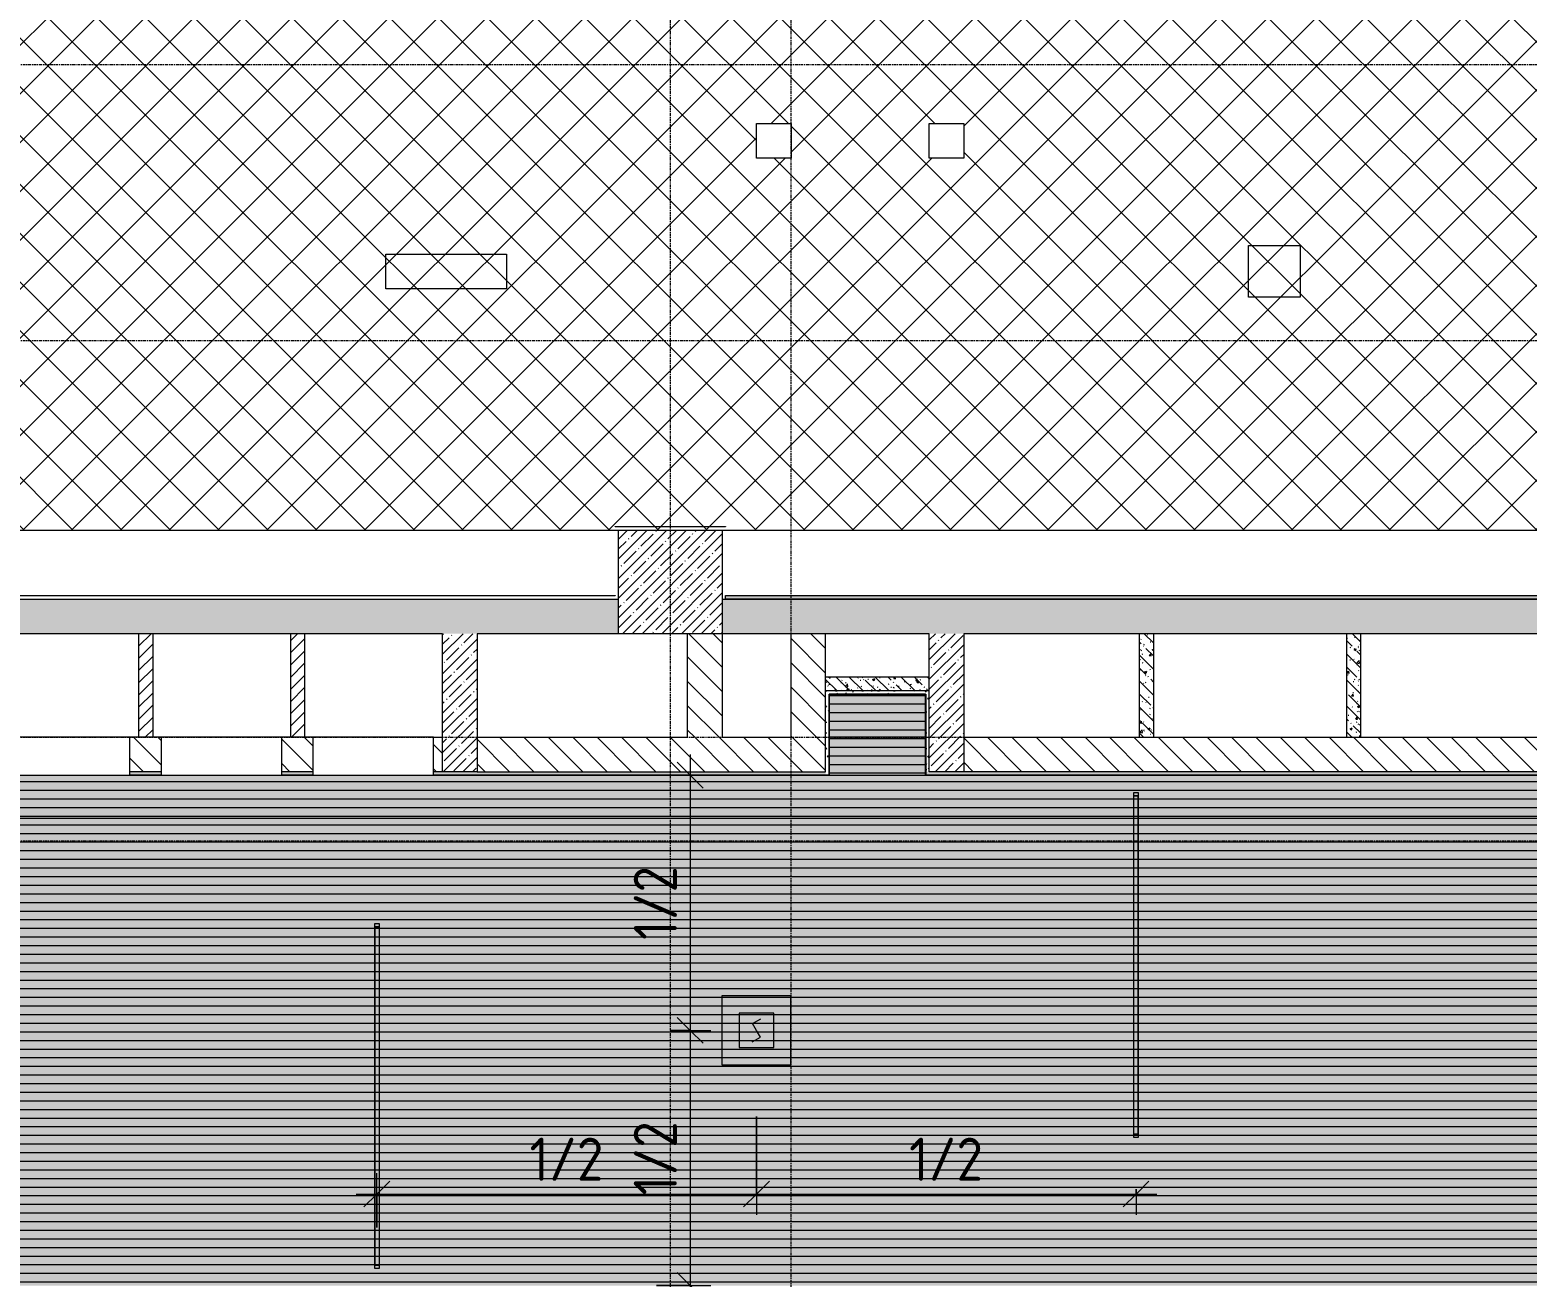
# Model space of a CAD drawing. Header units: millimetres. Extents: x 36059 to 234328, y -8553 to 29000.
# Drawn here: x 56748 to 65425, y 7971 to 15200 of the extents above; entities that cross this region are included whole.
import ezdxf

# ---------------------------------------------------------------- set-up
doc = ezdxf.new("R2010")
doc.units = ezdxf.units.MM
doc.linetypes.add('Осевая', pattern=[31.75, 6.35, -4.7625, 15.875, -4.7625])
for name, color, linetype, lineweight in [('A-ANNO-DIMS', 7, 'Continuous', 9), ('A-ANNO-DIMS-100', 7, 'Continuous', 9), ('A-CLNG-PATT', 7, 'Continuous', 9), ('A-WALL', 7, 'Continuous', 9), ('I-WALL', 7, 'Continuous', 9), ('Q-SPCQ', 7, 'Continuous', 9), ('S-COLS', 7, 'Continuous', 9), ('Оси-2', 7, 'Осевая', 9)]:
    doc.layers.add(name, color=color, linetype=linetype, lineweight=lineweight)
for name, color, linetype, lineweight, true_color in [('A-ANNO-NOTE', 1, 'Continuous', 9, 0xff0000), ('A-CLNG-1', 7, 'Continuous', 9, 0xeaeaea), ('A-WALL-1', 7, 'Continuous', 9, 0x3c3c3c), ('A-WALL-2', 7, 'Continuous', 9, 0x535353), ('A-WALL-FNSH-1', 7, 'Continuous', 9, 0x3c3c3c), ('E-LITE-EQPM-1', 7, 'Continuous', 9, 0xff8080), ('I-WALL-1', 7, 'Continuous', 9, 0x535353), ('Q-SPCQ-4', 1, 'Continuous', 9, 0xff0000), ('S-COLS-1', 9, 'Continuous', 9, 0x808080), ('S-COLS-2', 7, 'Continuous', 9, 0x3c3c3c)]:
    doc.layers.add(name, color=color, linetype=linetype, lineweight=lineweight, true_color=true_color)
doc.layers.add('A-CLNG-PATT-1', color=7, linetype='Continuous', lineweight=9, transparency=1)
doc.styles.add('ISOCPEUR', font='isocpeur.ttf', dxfattribs={"width": 0.9, "height": 250})
doc.dimstyles.new('ISO-2_5_0_9К_БОЛЬШОЙ', dxfattribs={"dimscale": 304.8, "dimtxt": 248.995294, "dimasz": 0.492126, "dimexe": 0.393701, "dimexo": 0.984252, "dimgap": 0, "dimtad": 1, "dimdec": 0, "dimrnd": 10, "dimzin": 0, "dimdsep": 46, "dimtxsty": 'ISOCPEUR', "dimblk1": 'OBLIQUE', "dimblk2": 'OBLIQUE', "dimsah": 1, "dimcen": 0.09, "dimdle": 0.393701, "dimazin": 0, "dimtfac": 1, "dimtdec": 4, "dimtix": 1, "dimtmove": 0, "dimatfit": 3, "dimfxl": 1, "dimtvp": 1, "dimtolj": 1, "dimtzin": 0, "dimarcsym": 2})
pattern_1 = [(135, (0, 0), (-70.71068, -70.71068), [])]
pattern_2 = [(45, (0, 0), (-57.02463, 57.02463), []), (45, (57.025, 0), (-57.02463, 57.02463), [100.806, -20.161, 3.353, -16.808])]
pattern_3 = [(135, (0, 0), (-75.43415, -75.43415), [106.68, -17.78, 3.556, -17.78]), (135, (0, 75.39), (-75.43415, -75.43415), []), (50, (0, 0), (127.52922, -11.15758), [13.335, -146.685]), (355, (0, 0), (-24.66966, 133.74002), [10.668, -117.348]), (100.451, (10.63, -0.93), (102.85973, 122.58178), [11.333, -124.663]), (46.184, (0, 35.56), (189.75516, -29.43036), [20.002, -220.027]), (96.636, (15.81, 33.1), (166.1822, 173.1996), [17, -186.995]), (351.184, (0, 35.56), (166.18393, 173.1976), [16.002, -176.022]), (21, (17.78, 26.67), (106.13027, -71.58603), [13.335, -146.685]), (326, (17.78, 26.67), (43.26188, 128.93175), [10.668, -117.348]), (71.451, (26.62, 20.7), (149.39198, 57.34505), [11.333, -124.663]), (37.5, (0, 0), (2.162228, 59.188357), [3.353, -112.573, 3.353, -115.773, -117.792]), (37.5, (0, 0), (2.162228, 59.188357), [-235.052, 3.353, -114.44]), (7.5, (0, 0), (46.77386, 70.12615), [3.353, -64.567, 3.353, -109.906, -44.894]), (7.5, (0, 0), (46.77386, 70.12615), [-181.178, 3.353, -41.542]), (327.5, (-39.65, 0), (94.91367, -4.010093), [3.353, -41.097, 3.353, -135.331, -184.023]), (327.5, (-39.65, 0), (94.91367, -4.010093), [-183.134, 3.353, -180.67]), (317.5, (-57.43, 0), (103.69057, 17.79882), [3.353, -54.432, 3.353, -88.748, -130.683]), (317.5, (-57.43, 0), (103.69057, 17.79882), [-149.885, 3.353, -127.33])]
pattern_4 = [(45, (0, 0), (-35.35534, 35.35534), [])]
pattern_5 = [(0, (0, 0), (121.92, 30.48), [10.058, -81.382, 10.058, -81.382, -487.68]), (0, (0, 0), (121.92, 30.48), [-182.88, 10.058, -172.822, 10.058, -81.382, -213.36]), (0, (0, 0), (121.92, 30.48), [-457.2, 10.058, -50.902, 10.058, -142.342]), (120, (45.72, 15.24), (-87.356454, 90.345817), [10.058, -81.382, 10.058, -81.382, -487.68]), (120, (45.72, 15.24), (-87.356454, 90.345817), [-182.88, 10.058, -172.822, 10.058, -81.382, -213.36]), (120, (45.72, 15.24), (-87.356454, 90.345817), [-457.2, 10.058, -50.902, 10.058, -142.342]), (240, (60.96, 76.2), (-34.563546, -120.825817), [10.058, -81.382, 10.058, -81.382, -487.68]), (240, (60.96, 76.2), (-34.563546, -120.825817), [-182.88, 10.058, -172.822, 10.058, -81.382, -213.36]), (240, (60.96, 76.2), (-34.563546, -120.825817), [-457.2, 10.058, -50.902, 10.058, -142.342])]

# ---------------------------------------------------------------- blocks, each defined once
blk = doc.blocks.new('BSC_Колонна _Прямоугольная - 600х600-V20-Сводный план потолка 3 этажа в осях 12-23')
at = {"layer": 'S-COLS-1'}
h = blk.add_hatch(dxfattribs=at)
h.set_pattern_fill('FP_29', color=256, style=0, pattern_type=2)
h.set_pattern_definition([(45, (-60460, -12000), (-57.02463, 57.02463), []), (45, (-60402.975, -12000), (-57.02463, 57.02463), [100.806, -20.161, 3.353, -16.808])])
h.paths.add_polyline_path([(-300, -300), (300, -300), (300, 300), (-300, 300), (-300, -150.3)])
at = {"layer": 'S-COLS-2'}
for p, q in [((-300, 300), (300, 300)), ((-300, -300), (-300, 300)), ((300, 300), (300, -300)), ((300, -300), (-300, -300))]:
    blk.add_line(p, q, dxfattribs=at)
blk = doc.blocks.new('Downlight - Strip - 2000 мм-27655400-Сводный план потолка 3 этажа в осях 12-23')
at = {"layer": 'E-LITE-EQPM-1'}
for p, q in [((-1000, -231.3), (-1000, -205.9)), ((-1000, -205.9), (-980.9, -205.9)), ((-980.9, -231.3), (-1000, -231.3)), ((-980.9, -231.3), (-980.9, -205.9)), ((-980.9, -205.9), (981, -205.9)), ((-980.9, -205.9), (-980.9, -231.3)), ((-980.9, -231.3), (-980.9, -205.9)), ((-980.9, -205.9), (-980.9, -231.3)), ((-980.9, -205.9), (981, -205.9)), ((-980.9, -205.9), (981, -205.9)), ((981, -231.3), (-980.9, -231.3)), ((981, -231.3), (-980.9, -231.3)), ((-980.9, -231.3), (981, -231.3)), ((981, -205.9), (981, -231.3)), ((981, -231.3), (981, -205.9)), ((981, -205.9), (1000, -205.9)), ((981, -231.3), (981, -205.9)), ((981, -205.9), (981, -231.3)), ((1000, -231.3), (981, -231.3)), ((1000, -205.9), (1000, -231.3))]:
    blk.add_line(p, q, dxfattribs=at)
blk = doc.blocks.new('Извещатель потолочный - Монтируемые на перекрытии-30351624-Сводный план потолка 3 этажа в осях 12-23')
at = {"layer": 'Q-SPCQ'}
for p, q in [((-300, 300), (-300, -100)), ((100, 300), (-300, 300)), ((100, -100), (100, 300)), ((0, 200), (-200, 200)), ((-200, 200), (-200, 0)), ((0, 0), (0, 200)), ((-122.5, 139), (-74.9, 166.5)), ((-100, 100), (-122.5, 139)), ((-77.5, 61), (-100, 100)), ((-200, 0), (0, 0)), ((-125.1, 33.5), (-77.5, 61)), ((-300, -100), (100, -100))]:
    blk.add_line(p, q, dxfattribs=at)
blk = doc.blocks.new('DIMBLOCK61-Сводный план потолка 3 этажа в осях 12-23')
at = {"layer": 'A-ANNO-DIMS-100'}
for p, q in [((60959, 8900.5), (60959, 8331.9)), ((60959, 8451.9), (60959, 8900.5)), ((58759, 8257.9), (58759, 8571.9)), ((58639, 8451.9), (60959, 8451.9)), ((58759, 8451.9), (58759, 8257.9))]:
    blk.add_line(p, q, dxfattribs=at)
at = {"layer": 'A-ANNO-DIMS-100', "lineweight": 20}
for p, q in [((58759, 8451.9), (58834, 8526.9)), ((60959, 8451.9), (61034, 8526.9)), ((58759, 8451.9), (58684, 8376.9)), ((60959, 8451.9), (60884, 8376.9))]:
    blk.add_line(p, q, dxfattribs=at)
at = {"layer": 'A-ANNO-DIMS-100', "color": 0, "insert": (59643.5, 8778.5), "char_height": 250, "width": 517.144, "attachment_point": 1, "line_spacing_factor": 1.149209, "style": 'ISOCPEUR'}
blk.add_mtext('1/2', dxfattribs=at)
blk = doc.blocks.new('_Oblique')
at = {"color": 0, "linetype": 'ByBlock', "lineweight": -2}
blk.add_line((-0.5, -0.5), (0.5, 0.5), dxfattribs=at)
blk = doc.blocks.new('DIMBLOCK62-Сводный план потолка 3 этажа в осях 12-23')
at = {"layer": 'A-ANNO-DIMS-100'}
for p, q in [((60959, 8900.5), (60959, 8331.9)), ((60959, 8451.9), (60959, 8900.5)), ((60959, 8451.9), (63279, 8451.9)), ((63159, 8479.5), (63159, 8331.9)), ((63159, 8451.9), (63159, 8479.5))]:
    blk.add_line(p, q, dxfattribs=at)
at = {"layer": 'A-ANNO-DIMS-100', "lineweight": 20}
for p, q in [((60959, 8451.9), (61034, 8526.9)), ((63159, 8451.9), (63234, 8526.9)), ((60959, 8451.9), (60884, 8376.9)), ((63159, 8451.9), (63084, 8376.9))]:
    blk.add_line(p, q, dxfattribs=at)
at = {"layer": 'A-ANNO-DIMS-100', "color": 0, "insert": (61843.5, 8778.5), "char_height": 250, "width": 517.144, "attachment_point": 1, "line_spacing_factor": 1.149209, "style": 'ISOCPEUR'}
blk.add_mtext('1/2', dxfattribs=at)
blk = doc.blocks.new('DIMBLOCK63-Сводный план потолка 3 этажа в осях 12-23')
at = {"layer": 'A-ANNO-DIMS-100', "lineweight": 20}
for p, q in [((60574.3, 10880), (60499.3, 10955)), ((60574.3, 10880), (60649.3, 10805)), ((60574.3, 9400.5), (60499.3, 9475.5)), ((60574.3, 9400.5), (60649.3, 9325.5))]:
    blk.add_line(p, q, dxfattribs=at)
at = {"layer": 'A-ANNO-DIMS-100'}
for p, q in [((60574.3, 11000), (60574.3, 9400.5)), ((60380.4, 10880), (60694.3, 10880)), ((60574.3, 10880), (60380.4, 10880)), ((60459, 9400.5), (60694.3, 9400.5)), ((60574.3, 9400.5), (60459, 9400.5))]:
    blk.add_line(p, q, dxfattribs=at)
at = {"layer": 'A-ANNO-DIMS-100', "color": 0, "insert": (60247.7, 9924.8), "char_height": 250, "width": 517.144, "attachment_point": 1, "rotation": 90, "line_spacing_factor": 1.149209, "style": 'ISOCPEUR'}
blk.add_mtext('1/2', dxfattribs=at)
blk = doc.blocks.new('DIMBLOCK64-Сводный план потолка 3 этажа в осях 12-23')
at = {"layer": 'A-ANNO-DIMS-100', "lineweight": 20}
for p, q in [((60574.3, 9400.5), (60499.3, 9475.5)), ((60574.3, 9400.5), (60649.3, 9325.5)), ((60574.3, 7921), (60499.3, 7996)), ((60574.3, 7921), (60649.3, 7846))]:
    blk.add_line(p, q, dxfattribs=at)
at = {"layer": 'A-ANNO-DIMS-100'}
for p, q in [((60459, 9400.5), (60694.3, 9400.5)), ((60574.3, 9400.5), (60459, 9400.5)), ((60574.3, 9400.5), (60574.3, 7801)), ((60380.4, 7921), (60694.3, 7921)), ((60574.3, 7921), (60380.4, 7921))]:
    blk.add_line(p, q, dxfattribs=at)
at = {"layer": 'A-ANNO-DIMS-100', "color": 0, "insert": (60247.7, 8445.3), "char_height": 250, "width": 517.144, "attachment_point": 1, "rotation": 90, "line_spacing_factor": 1.149209, "style": 'ISOCPEUR'}
blk.add_mtext('1/2', dxfattribs=at)

msp = doc.modelspace()

# ---------------------------------------------------------------- hatches: boundary and pattern name
at = {"layer": 'A-CLNG-PATT'}
h = msp.add_hatch(dxfattribs=at)
h.set_pattern_fill('FP_69', color=256, style=0, pattern_type=2)
h.set_pattern_definition([(45, (0, 0), (-141.42136, 141.42136), []), (135, (0, 0), (-141.42136, -141.42136), [])])
h.paths.add_polyline_path([(65769.3, 12300), (66160, 12300), (66160, 12471), (66157.7, 12452.1), (66139, 12404.7), (66113.2, 12367.4), (66076, 12334.8), (66034.4, 12313), (65987.6, 12301.5), (65939.4, 12301.5), (65892.6, 12313), (65849.9, 12335.4), (65813.4, 12368), (65786.4, 12407.1), (65769.3, 12452.1), (65763.9, 12503.4), (65769.3, 12547.9), (65786.4, 12592.9), (65813.8, 12632.6), (65849.9, 12664.6), (65892.6, 12687), (65939.4, 12698.5), (65987.6, 12698.5), (66034.4, 12687), (66077.1, 12664.6), (66113.2, 12632.6), (66140.6, 12592.9), (66157.7, 12547.9), (66160, 12529), (66159.4, 26500), (42760, 26500), (42760, 12300), (65763.5, 12300)])
h.paths.add_polyline_path([(61160, 14457), (60960, 14457), (60960, 14657), (61160, 14657)])
h.paths.add_polyline_path([(61960, 14457), (61960, 14657), (62160, 14657), (62160, 14457)])
h.paths.add_polyline_path([(55160, 14457), (54960, 14457), (54960, 14657), (55160, 14657)])
h.paths.add_polyline_path([(53960, 14457), (53960, 14657), (54160, 14657), (54160, 14457)])
h.paths.add_polyline_path([(42955.9, 26084.5), (42909.1, 26096), (42866.4, 26118.4), (42830.3, 26150.4), (42802.9, 26190.1), (42785.8, 26235.1), (42780, 26283), (42785.8, 26330.9), (42802.9, 26375.9), (42830.3, 26415.6), (42866.4, 26447.6), (42909.1, 26470), (42955.9, 26481.5), (43004.1, 26481.5), (43050.9, 26470), (43093.6, 26447.6), (43129.7, 26415.6), (43157.1, 26375.9), (43174.2, 26330.9), (43180, 26283), (43174.2, 26235.1), (43157.1, 26190.1), (43129.7, 26150.4), (43093.6, 26118.4), (43050.9, 26096), (43004.1, 26084.5)])
h = msp.add_hatch(dxfattribs=at)
h.set_pattern_fill('FP_73', color=256, style=0, pattern_type=2)
h.set_pattern_definition([(0, (57110, 9792.5), (0, -50), [])])
h.paths.add_polyline_path([(74079, 7921), (74079, 8301), (75459, 8301), (75459, 10879.5), (74019.7, 10879.5), (74019.7, 10869), (70153.5, 10869), (70153.5, 10879.5), (70151, 10879.5), (70151, 10869), (66296, 10869), (66296, 10879.5), (61939, 10879.5), (61939, 11349), (61381, 11349), (61381, 10879), (42401, 10879), (42401, 10209), (38761, 10209), (38761, 7921), (68010, 7921), (68010, 7940), (68110, 7940), (68110, 7921), (68760, 7921), (68760, 7940), (68860, 7940), (68860, 7921), (73204.2, 7921)])
h.paths.add_polyline_path([(38945.9, 8867), (38899.1, 8878.5), (38856.4, 8900.9), (38820.3, 8932.9), (38792.9, 8972.6), (38775.8, 9017.6), (38770, 9065.5), (38775.8, 9113.4), (38792.9, 9158.4), (38820.3, 9198.1), (38856.4, 9230.1), (38899.1, 9252.5), (38945.9, 9264), (38994.1, 9264), (39040.9, 9252.5), (39083.6, 9230.1), (39119.7, 9198.1), (39147.1, 9158.4), (39164.2, 9113.4), (39170, 9065.5), (39164.2, 9017.6), (39147.1, 8972.6), (39119.7, 8932.9), (39083.6, 8900.9), (39040.9, 8878.5), (38991.1, 8867)])
at = {"layer": 'A-CLNG-PATT-1'}
h = msp.add_hatch(color=256, dxfattribs=at)
h.paths.add_polyline_path([(74079, 7921), (74079, 8301), (75459, 8301), (75459, 10879.5), (74019.7, 10879.5), (74019.7, 10869), (70153.5, 10869), (70153.5, 10879.5), (70151, 10879.5), (70151, 10869), (66296, 10869), (66296, 10879.5), (61939, 10879.5), (61939, 11349), (61381, 11349), (61381, 10879), (42401, 10879), (42401, 10209), (38761, 10209), (38761, 7921), (68010, 7921), (68010, 7940), (68110, 7940), (68110, 7921), (68760, 7921), (68760, 7940), (68860, 7940), (68860, 7921), (73204.2, 7921)])
h.paths.add_polyline_path([(38945.9, 8867), (38899.1, 8878.5), (38856.4, 8900.9), (38820.3, 8932.9), (38792.9, 8972.6), (38775.8, 9017.6), (38770, 9065.5), (38775.8, 9113.4), (38792.9, 9158.4), (38820.3, 9198.1), (38856.4, 9230.1), (38899.1, 9252.5), (38945.9, 9264), (38994.1, 9264), (39040.9, 9252.5), (39083.6, 9230.1), (39119.7, 9198.1), (39147.1, 9158.4), (39164.2, 9113.4), (39170, 9065.5), (39164.2, 9017.6), (39147.1, 8972.6), (39119.7, 8932.9), (39083.6, 8900.9), (39040.9, 8878.5), (38991.1, 8867)])
at = {"layer": 'I-WALL'}
h = msp.add_hatch(dxfattribs=at)
h.set_pattern_fill('FP_17', color=256, style=0, pattern_type=2)
h.set_pattern_definition(pattern_2)
h.paths.add_polyline_path([(64468.9, 11700), (66160, 11700), (66160, 11900), (60760, 11900), (60760, 11700), (64460, 11700)])
h.paths.add_polyline_path([(60160, 11700), (60160, 11900), (54760, 11900), (54760, 11700), (60101.3, 11700)])
h = msp.add_hatch(dxfattribs=at)
h.set_pattern_fill('FP_65', color=256, style=0, pattern_type=2)
h.set_pattern_definition(pattern_5)
h.paths.add_polyline_path([(66140, 11900), (66139, 11920), (60780, 11920), (60780, 11900), (65924.8, 11900)])
h = msp.add_hatch(dxfattribs=at)
h.set_pattern_fill('FP_33', color=256, style=0, pattern_type=2)
h.set_pattern_definition(pattern_4)
h.paths.add_polyline_path([(57459.2, 11100), (57459.2, 11700), (57379.2, 11700), (57379.2, 11100)])
h = msp.add_hatch(dxfattribs=at)
h.set_pattern_fill('FP_33', color=256, style=0, pattern_type=2)
h.set_pattern_definition(pattern_4)
h.paths.add_polyline_path([(58339.2, 11100), (58339.2, 11700), (58259.2, 11700), (58259.2, 11100)])
h = msp.add_hatch(dxfattribs=at)
h.set_pattern_fill('FP_17', color=256, style=0, pattern_type=2)
h.set_pattern_definition(pattern_2)
h.paths.add_polyline_path([(59140, 10900), (59340, 10900), (59340, 11700), (59140, 11700), (59140, 11100)])
h = msp.add_hatch(dxfattribs=at)
h.set_pattern_fill('FP_21', color=256, style=0, pattern_type=2)
h.set_pattern_definition(pattern_1)
h.paths.add_polyline_path([(60760, 11100), (60760, 11700), (60560, 11700), (60560, 11100)])
h = msp.add_hatch(dxfattribs=at)
h.set_pattern_fill('FP_21', color=256, style=0, pattern_type=2)
h.set_pattern_definition(pattern_1)
h.paths.add_polyline_path([(61360, 10900), (61360, 11700), (61160, 11700), (61160, 10900)])
h = msp.add_hatch(dxfattribs=at)
h.set_pattern_fill('FP_17', color=256, style=0, pattern_type=2)
h.set_pattern_definition(pattern_2)
h.paths.add_polyline_path([(61960, 10900), (62160, 10900), (62160, 11700), (61960, 11700), (61960, 10955.3)])
h = msp.add_hatch(dxfattribs=at)
h.set_pattern_fill('FP_24', color=256, style=0, pattern_type=2)
h.set_pattern_definition(pattern_3)
h.paths.add_polyline_path([(63260, 11100), (63260, 11700), (63180, 11700), (63180, 11100)])
h = msp.add_hatch(dxfattribs=at)
h.set_pattern_fill('FP_24', color=256, style=0, pattern_type=2)
h.set_pattern_definition(pattern_3)
h.paths.add_polyline_path([(64460, 11100), (64460, 11700), (64380, 11700), (64380, 11100)])
h = msp.add_hatch(dxfattribs=at)
h.set_pattern_fill('FP_24', color=256, style=0, pattern_type=2)
h.set_pattern_definition(pattern_3)
h.paths.add_polyline_path([(61960, 11370), (61960, 11450), (61360, 11450), (61360, 11370), (61940, 11370)])
h = msp.add_hatch(dxfattribs=at)
h.set_pattern_fill('FP_65', color=256, style=0, pattern_type=2)
h.set_pattern_definition(pattern_5)
h.paths.add_polyline_path([(61940, 11350), (61940, 11370), (61360, 11370), (61360, 11350), (61939, 11350)])
h = msp.add_hatch(dxfattribs=at)
h.set_pattern_fill('FP_65', color=256, style=0, pattern_type=2)
h.set_pattern_definition(pattern_5)
h.paths.add_polyline_path([(61960, 10900), (61960, 11370), (61940, 11370), (61940, 10900)])
h = msp.add_hatch(dxfattribs=at)
h.set_pattern_fill('FP_65', color=256, style=0, pattern_type=2)
h.set_pattern_definition(pattern_5)
h.paths.add_polyline_path([(61360, 10880), (61380, 10880), (61380, 11350), (61360, 11350), (61360, 10900)])
h = msp.add_hatch(dxfattribs=at)
h.set_pattern_fill('FP_21', color=256, style=0, pattern_type=2)
h.set_pattern_definition(pattern_1)
h.paths.add_polyline_path([(61160, 10900), (61160, 11100), (59340, 11100), (59340, 10900), (60101.3, 10900)])
h.paths.add_polyline_path([(59087.8, 10900), (59140, 10900), (59140, 11100), (59087.8, 11100)])
h.paths.add_polyline_path([(57507.8, 10900), (57507.8, 11100), (57327.8, 11100), (57327.8, 10900)])
h.paths.add_polyline_path([(58207.8, 10900), (58387.8, 10900), (58387.8, 11100), (58207.8, 11100)])
h.paths.add_polyline_path([(56627.8, 10900), (56627.8, 11100), (56447.8, 11100), (56447.8, 10900)])
h.paths.add_polyline_path([(55700, 10900), (55747.8, 10900), (55747.8, 11100), (55700, 11100)])
h.paths.add_polyline_path([(55500, 10900), (55500, 11100), (51910, 11100), (51910, 10900), (52821.9, 10900)])
h.paths.add_polyline_path([(51710, 10900), (51710, 11100), (44760, 11100), (44760, 10900), (49910.2, 10900)])
h = msp.add_hatch(dxfattribs=at)
h.set_pattern_fill('FP_21', color=256, style=0, pattern_type=2)
h.set_pattern_definition(pattern_1)
h.paths.add_polyline_path([(62160, 10900), (62760, 10900), (62760, 11100), (62160, 11100), (62160, 10955.3)])
h = msp.add_hatch(dxfattribs=at)
h.set_pattern_fill('FP_21', color=256, style=0, pattern_type=2)
h.set_pattern_definition(pattern_1)
h.paths.add_polyline_path([(65924.8, 10900), (66560, 10900), (66560, 11100), (62760, 11100), (62760, 10900), (64468.9, 10900)])
h = msp.add_hatch(dxfattribs=at)
h.set_pattern_fill('FP_65', color=256, style=0, pattern_type=2)
h.set_pattern_definition(pattern_5)
h.paths.add_polyline_path([(61360, 10880), (61360, 10900), (59087.8, 10900), (59087.8, 10880), (60101.3, 10880)])
h.paths.add_polyline_path([(58207.8, 10880), (58387.8, 10880), (58387.8, 10900), (58207.8, 10900)])
h.paths.add_polyline_path([(57327.8, 10880), (57507.8, 10880), (57507.8, 10900), (57327.8, 10900)])
h.paths.add_polyline_path([(56627.8, 10880), (56627.8, 10900), (56447.8, 10900), (56447.8, 10880)])
h.paths.add_polyline_path([(55733.7, 10880), (55747.8, 10880), (55747.8, 10900), (42380, 10900), (42380, 10880), (52821.9, 10880)])
h = msp.add_hatch(dxfattribs=at)
h.set_pattern_fill('FP_65', color=256, style=0, pattern_type=2)
h.set_pattern_definition(pattern_5)
h.paths.add_polyline_path([(66760, 10880), (66760, 10900), (61940, 10900), (61940, 10880), (65924.8, 10880)])

# ---------------------------------------------------------------- linework, layer by layer
at = {"layer": 'A-ANNO-NOTE'}
for p, q in [((58810, 13900), (59510, 13900)), ((58810, 13700), (58810, 13900)), ((59510, 13900), (59510, 13700)), ((63810, 13950), (64110, 13950)), ((63810, 13650), (63810, 13950)), ((64110, 13950), (64110, 13650)), ((59510, 13700), (58810, 13700)), ((64110, 13650), (63810, 13650))]:
    msp.add_line(p, q, dxfattribs=at)
at = {"layer": 'A-CLNG-1'}
for p, q in [((60960, 14657), (61160, 14657)), ((60960, 14457), (60960, 14657)), ((61160, 14657), (61160, 14457)), ((61960, 14657), (62160, 14657)), ((61960, 14457), (61960, 14657)), ((62160, 14657), (62160, 14457)), ((61160, 14457), (60960, 14457)), ((62160, 14457), (61960, 14457)), ((42781, 12300), (66139, 12300)), ((61939, 10879.5), (61939, 11349)), ((42401, 10879), (61381, 10879))]:
    msp.add_line(p, q, dxfattribs=at)
at = {"layer": 'A-WALL'}
for p, q in [((61360, 11370), (61960, 11370)), ((61380, 11350), (61940, 11350)), ((61940, 11350), (61940, 10880)), ((57507.8, 11100), (57327.8, 11100)), ((58387.8, 11100), (58207.8, 11100)), ((57507.8, 10900), (57327.8, 10900)), ((58387.8, 10900), (58207.8, 10900)), ((59340, 10900), (59087.8, 10900)), ((59340, 10900), (61360, 10900))]:
    msp.add_line(p, q, dxfattribs=at)
at = {"layer": 'A-WALL-1'}
for p, q in [((54760, 11900), (60160, 11900)), ((60760, 11900), (66160, 11900)), ((60780, 11900), (60780, 11920)), ((66140, 11900), (60780, 11900)), ((59140, 11700), (55700, 11700)), ((57379.2, 11100), (57379.2, 11700)), ((57459.2, 11700), (57459.2, 11100)), ((58259.2, 11100), (58259.2, 11700)), ((58339.2, 11700), (58339.2, 11100)), ((59140, 10900), (59140, 11700)), ((59340, 11700), (59340, 10900)), ((60160, 11700), (59340, 11700)), ((60560, 11100), (60560, 11700)), ((60760, 11700), (60760, 11100)), ((61960, 11700), (60760, 11700)), ((61160, 11100), (61160, 11700)), ((61360, 10900), (61360, 11700)), ((61960, 10900), (61960, 11700)), ((62160, 11700), (62160, 10900)), ((66160, 11700), (62160, 11700)), ((63180, 11100), (63180, 11700)), ((63260, 11700), (63260, 11100)), ((64380, 11100), (64380, 11700)), ((64460, 11700), (64460, 11100)), ((61360, 11450), (61960, 11450)), ((61380, 11350), (61380, 11349)), ((57327.8, 10880), (57327.8, 11100)), ((57507.8, 11100), (57507.8, 10880)), ((58207.8, 10880), (58207.8, 11100)), ((58387.8, 11100), (58387.8, 10880)), ((59087.8, 11100), (59140, 11100)), ((59087.8, 10880), (59087.8, 11100)), ((59340, 11100), (60560, 11100)), ((60760, 11100), (61160, 11100)), ((62160, 11100), (66560, 11100)), ((57507.8, 10880), (57327.8, 10880)), ((58387.8, 10880), (58207.8, 10880)), ((61380, 10880), (59087.8, 10880)), ((66296, 10880), (61940, 10880)), ((66760, 10900), (61960, 10900))]:
    msp.add_line(p, q, dxfattribs=at)
at = {"layer": 'A-WALL-2'}
msp.add_line((42401, 10630), (75323, 10630), dxfattribs=at)
at = {"layer": 'A-WALL-FNSH-1'}
for p, q in [((60139, 12321), (60780, 12321)), ((60139, 12320), (60139, 12321)), ((60780, 12320), (60139, 12320)), ((60780, 12321), (60780, 12320)), ((54780, 11921), (60139, 11921)), ((60139, 11920), (54780, 11920)), ((60139, 11921), (60139, 11920)), ((60780, 11921), (66139, 11921)), ((60780, 11920), (60780, 11921)), ((66127, 11920), (60780, 11920)), ((61380, 10880), (61380, 11349)), ((61939, 11349), (61381, 11349)), ((61381, 11349), (61381, 10879)), ((61939, 11350), (61939, 11349)), ((57327.8, 10879), (57327.8, 10880)), ((57507.8, 10880), (57507.8, 10879)), ((58207.8, 10879), (58207.8, 10880)), ((58387.8, 10880), (58387.8, 10879)), ((59087.8, 10879), (59087.8, 10880)), ((66296, 10879.5), (61939, 10879.5)), ((61940, 10880.5), (66296, 10880.5))]:
    msp.add_line(p, q, dxfattribs=at)
at = {"layer": 'I-WALL-1'}
for p, q in [((57327.8, 11100), (56627.8, 11100)), ((58207.8, 11100), (57507.8, 11100)), ((59087.8, 11100), (58387.8, 11100)), ((61939, 11100), (61381, 11100)), ((56627.8, 10880), (57327.8, 10880)), ((57507.8, 10880), (58207.8, 10880)), ((58387.8, 10880), (59087.8, 10880)), ((61381, 10880), (61938.4, 10880))]:
    msp.add_line(p, q, dxfattribs=at)
at = {"layer": 'Оси-2'}
for p, q in [((60460, 593.7), (60460, 24898.1)), ((61160, 593.7), (61160, 24898.1)), ((39359.2, 15000), (81600, 15000)), ((39359.2, 13400), (81600, 13400)), ((39359.2, 11100), (82200, 11100)), ((40629.2, 10500), (82200, 10500))]:
    msp.add_line(p, q, dxfattribs=at)

# ---------------------------------------------------------------- block references
at = {"layer": 'E-LITE-EQPM-1'}
for p, rotation in [((62940.4, 9779.5), 89.9999999999999), ((58977.6, 9020), 269.9999999999997)]:
    msp.add_blockref('Downlight - Strip - 2000 мм-27655400-Сводный план потолка 3 этажа в осях 12-23', p, dxfattribs=dict(at, rotation=rotation))
at = {"layer": 'Q-SPCQ-4'}
msp.add_blockref('Извещатель потолочный - Монтируемые на перекрытии-30351624-Сводный план потолка 3 этажа в осях 12-23', (61059, 9300.5), dxfattribs=at)
at = {"layer": 'S-COLS'}
msp.add_blockref('BSC_Колонна _Прямоугольная - 600х600-V20-Сводный план потолка 3 этажа в осях 12-23', (60460, 12000), dxfattribs=at)

# ---------------------------------------------------------------- dimensions: what is measured, and where the dimension line sits
at = {"layer": 'A-ANNO-DIMS'}
for base, p1, p2, picture, middle in [((60574.3, 9400.5), (60680.4, 10880), (60759, 9400.5), 'DIMBLOCK63-Сводный план потолка 3 этажа в осях 12-23', (60449.3, 10140.3)), ((60574.3, 7921), (60759, 9400.5), (60680.4, 7921), 'DIMBLOCK64-Сводный план потолка 3 этажа в осях 12-23', (60449.3, 8660.8))]:
    dim = msp.add_linear_dim(base=base, p1=p1, p2=p2, angle=90, text='1/2', dimstyle='ISO-2_5_0_9К_БОЛЬШОЙ', override={"dimpost": '<>', "dimfxl": 1481.58901}, dxfattribs=at)
    dim.commit()
    dim.dimension.update_dxf_attribs({"geometry": picture, "text_midpoint": middle})
for base, p1, p2, override, picture, middle in [((60959, 8451.9), (58759, 8557.9), (60959, 9200.5), {"dimpost": '<>', "dimfxl": 2291.917788}, 'DIMBLOCK61-Сводный план потолка 3 этажа в осях 12-23', (59859, 8576.9)), ((63159, 8451.9), (60959, 9200.5), (63159, 8779.5), {"dimpost": '<>', "dimfxl": 2239.919865}, 'DIMBLOCK62-Сводный план потолка 3 этажа в осях 12-23', (62059, 8576.9))]:
    dim = msp.add_linear_dim(base=base, p1=p1, p2=p2, text='1/2', dimstyle='ISO-2_5_0_9К_БОЛЬШОЙ', override=override, dxfattribs=at)
    dim.commit()
    dim.dimension.update_dxf_attribs({"geometry": picture, "text_midpoint": middle})

doc.saveas('drawing.dxf')
